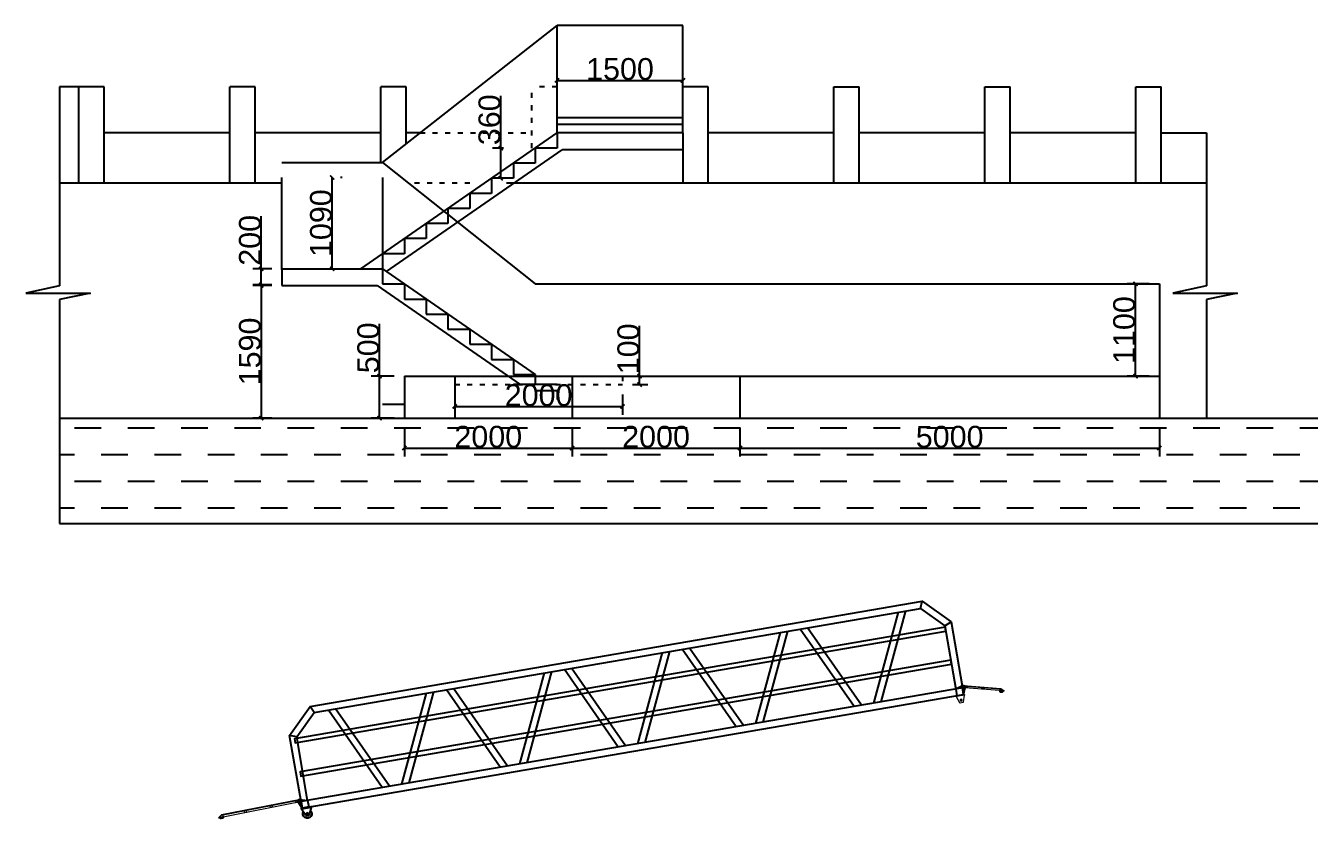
# Model space of a CAD drawing. Header units: millimetres. Extents: x 6131 to 92004, y -14326 to 40283.
# Drawn here: x 62283 to 77584, y 6525 to 15990 of the extents above; entities that cross this region are included whole.
import ezdxf

# ---------------------------------------------------------------- set-up
doc = ezdxf.new("R2010")
doc.units = ezdxf.units.MM
for name, pattern in [('ACAD_ISO03W100', [30, 12, -18]), ('CENTER', [2, 1.25, -0.25, 0.25, -0.25]), ('CENTER2', [28.575, 19.05, -3.175, 3.175, -3.175])]:
    doc.linetypes.add(name, pattern=pattern)
doc.layers.add('图框', color=7, linetype='Continuous', lineweight=13)
doc.layers.add('铝斜撑', color=241, linetype='Continuous', lineweight=9)
doc.layers.add('铝横梁', color=220, linetype='Continuous')
doc.layers.add('铝通', color=4, linetype='Continuous')
doc.styles.get("Standard").update_dxf_attribs({"font": 'arial.ttf'})
doc.dimstyles.new('ISO-25', dxfattribs={"dimtxt": 260, "dimasz": 50, "dimexe": 100, "dimexo": 120, "dimtad": 1, "dimdec": 1, "dimtxsty": 'Standard', "dimblk": 'ARCHTICK', "dimcen": 2.5, "dimclrd": 3, "dimclre": 3, "dimadec": 0, "dimazin": 0, "dimtfac": 1, "dimtdec": 1, "dimtmove": 0, "dimatfit": 3, "dimfxl": 1, "dimarcsym": 0})

# ---------------------------------------------------------------- blocks, each defined once
blk = doc.blocks.new('_ArchTick')
at = {"color": 0, "linetype": 'ByBlock', "const_width": 0.4}
blk.add_lwpolyline([(-0.5, -0.5), (0.5, 0.5)], dxfattribs=at)
blk = doc.blocks.new('*D60')
at = {"color": 3, "lineweight": -2, "transparency": 16777216}
for p, q in [((66500, 11810), (66500, 12435)), ((66677, 11810), (66400, 11810)), ((66500, 11310), (66500, 11810)), ((66677, 11310), (66400, 11310))]:
    blk.add_line(p, q, dxfattribs=at)
at = {"layer": 'Defpoints', "color": 0, "transparency": 16777216}
for p in [(66500, 11810), (66797, 11810), (66797, 11310)]:
    blk.add_point(p, dxfattribs=at)
at = {"color": 3, "lineweight": -2, "transparency": 16777216, "xscale": 50, "yscale": 50, "zscale": 50}
for p, rotation in [((66500, 11810), 90), ((66500, 11310), 270)]:
    blk.add_blockref('_ArchTick', p, dxfattribs=dict(at, rotation=rotation))
at = {"color": 0, "transparency": 16777216, "insert": (66367, 12148), "char_height": 260, "attachment_point": 5, "rotation": 90}
blk.add_mtext('500', dxfattribs=at)
blk = doc.blocks.new('*D61')
at = {"color": 3, "lineweight": -2, "transparency": 16777216}
for p, q in [((66797, 11190), (66797, 10853)), ((68797, 11190), (68797, 10853)), ((66797, 10953), (68797, 10953))]:
    blk.add_line(p, q, dxfattribs=at)
at = {"layer": 'Defpoints', "color": 0, "transparency": 16777216}
for p in [(66797, 11310), (68797, 11310), (68797, 10953)]:
    blk.add_point(p, dxfattribs=at)
at = {"color": 3, "lineweight": -2, "transparency": 16777216, "xscale": 50, "yscale": 50, "zscale": 50, "rotation": 180}
blk.add_blockref('_ArchTick', (66797, 10953), dxfattribs=at)
at = {"color": 3, "lineweight": -2, "transparency": 16777216, "xscale": 50, "yscale": 50, "zscale": 50}
blk.add_blockref('_ArchTick', (68797, 10953), dxfattribs=at)
at = {"color": 0, "transparency": 16777216, "insert": (67797, 11086), "char_height": 260, "attachment_point": 5}
blk.add_mtext('2000', dxfattribs=at)
blk = doc.blocks.new('*D62')
at = {"color": 3, "lineweight": -2, "transparency": 16777216}
for p, q in [((68797, 11190), (68797, 10853)), ((70797, 11190), (70797, 10853)), ((68797, 10953), (70797, 10953))]:
    blk.add_line(p, q, dxfattribs=at)
at = {"layer": 'Defpoints', "color": 0, "transparency": 16777216}
for p in [(68797, 11310), (70797, 11310), (70797, 10953)]:
    blk.add_point(p, dxfattribs=at)
at = {"color": 3, "lineweight": -2, "transparency": 16777216, "xscale": 50, "yscale": 50, "zscale": 50, "rotation": 180}
blk.add_blockref('_ArchTick', (68797, 10953), dxfattribs=at)
at = {"color": 3, "lineweight": -2, "transparency": 16777216, "xscale": 50, "yscale": 50, "zscale": 50}
blk.add_blockref('_ArchTick', (70797, 10953), dxfattribs=at)
at = {"color": 0, "transparency": 16777216, "insert": (69797, 11086), "char_height": 260, "attachment_point": 5}
blk.add_mtext('2000', dxfattribs=at)
blk = doc.blocks.new('*D63')
at = {"color": 3, "lineweight": -2, "transparency": 16777216}
for p, q in [((70797, 11190), (70797, 10853)), ((75797, 11190), (75797, 10853)), ((70797, 10953), (75797, 10953))]:
    blk.add_line(p, q, dxfattribs=at)
at = {"layer": 'Defpoints', "color": 0, "transparency": 16777216}
for p in [(70797, 11310), (75797, 11310), (75797, 10953)]:
    blk.add_point(p, dxfattribs=at)
at = {"color": 3, "lineweight": -2, "transparency": 16777216, "xscale": 50, "yscale": 50, "zscale": 50, "rotation": 180}
blk.add_blockref('_ArchTick', (70797, 10953), dxfattribs=at)
at = {"color": 3, "lineweight": -2, "transparency": 16777216, "xscale": 50, "yscale": 50, "zscale": 50}
blk.add_blockref('_ArchTick', (75797, 10953), dxfattribs=at)
at = {"color": 0, "transparency": 16777216, "insert": (73297, 11086), "char_height": 260, "attachment_point": 5}
blk.add_mtext('5000', dxfattribs=at)
blk = doc.blocks.new('*D64')
at = {"color": 3, "lineweight": -2, "transparency": 16777216}
for p, q in [((69601, 11810), (69601, 12411)), ((69517, 11810), (69701, 11810)), ((69601, 11710), (69601, 11810)), ((69517, 11710), (69701, 11710))]:
    blk.add_line(p, q, dxfattribs=at)
at = {"layer": 'Defpoints', "color": 0, "transparency": 16777216}
for p in [(69397, 11810), (69601, 11810), (69397, 11710)]:
    blk.add_point(p, dxfattribs=at)
at = {"color": 3, "lineweight": -2, "transparency": 16777216, "xscale": 50, "yscale": 50, "zscale": 50}
for p, rotation in [((69601, 11810), 90), ((69601, 11710), 270)]:
    blk.add_blockref('_ArchTick', p, dxfattribs=dict(at, rotation=rotation))
at = {"color": 0, "transparency": 16777216, "insert": (69468, 12136), "char_height": 260, "attachment_point": 5, "rotation": 90}
blk.add_mtext('100', dxfattribs=at)
blk = doc.blocks.new('*D65')
at = {"color": 3, "lineweight": -2, "transparency": 16777216}
for p, q in [((67397, 11590), (67397, 11349)), ((69397, 11590), (69397, 11349)), ((67397, 11449), (69397, 11449))]:
    blk.add_line(p, q, dxfattribs=at)
at = {"layer": 'Defpoints', "color": 0, "transparency": 16777216}
for p in [(67397, 11710), (69397, 11710), (69397, 11449)]:
    blk.add_point(p, dxfattribs=at)
at = {"color": 3, "lineweight": -2, "transparency": 16777216, "xscale": 50, "yscale": 50, "zscale": 50, "rotation": 180}
blk.add_blockref('_ArchTick', (67397, 11449), dxfattribs=at)
at = {"color": 3, "lineweight": -2, "transparency": 16777216, "xscale": 50, "yscale": 50, "zscale": 50}
blk.add_blockref('_ArchTick', (69397, 11449), dxfattribs=at)
at = {"color": 0, "transparency": 16777216, "insert": (68397, 11582), "char_height": 260, "attachment_point": 5}
blk.add_mtext('2000', dxfattribs=at)
blk = doc.blocks.new('*D66')
at = {"color": 3, "lineweight": -2, "transparency": 16777216}
for p, q in [((75677, 12910), (75412, 12910)), ((75512, 11810), (75512, 12910)), ((75677, 11810), (75412, 11810))]:
    blk.add_line(p, q, dxfattribs=at)
at = {"layer": 'Defpoints', "color": 0, "transparency": 16777216}
for p in [(75512, 12910), (75797, 12910), (75797, 11810)]:
    blk.add_point(p, dxfattribs=at)
at = {"color": 3, "lineweight": -2, "transparency": 16777216, "xscale": 50, "yscale": 50, "zscale": 50}
for p, rotation in [((75512, 12910), 90), ((75512, 11810), 270)]:
    blk.add_blockref('_ArchTick', p, dxfattribs=dict(at, rotation=rotation))
at = {"color": 0, "transparency": 16777216, "insert": (75378, 12360), "char_height": 260, "attachment_point": 5, "rotation": 90}
blk.add_mtext('1100', dxfattribs=at)
blk = doc.blocks.new('*D67')
at = {"color": 3, "lineweight": -2, "transparency": 16777216}
for p, q in [((68617, 15380), (68617, 15438)), ((68617, 15338), (70117, 15338)), ((70117, 15380), (70117, 15438))]:
    blk.add_line(p, q, dxfattribs=at)
at = {"layer": 'Defpoints', "color": 0, "transparency": 16777216}
for p in [(70117, 15338), (68617, 15260), (70117, 15260)]:
    blk.add_point(p, dxfattribs=at)
at = {"color": 3, "lineweight": -2, "transparency": 16777216, "xscale": 50, "yscale": 50, "zscale": 50, "rotation": 180}
blk.add_blockref('_ArchTick', (68617, 15338), dxfattribs=at)
at = {"color": 3, "lineweight": -2, "transparency": 16777216, "xscale": 50, "yscale": 50, "zscale": 50}
blk.add_blockref('_ArchTick', (70117, 15338), dxfattribs=at)
at = {"color": 0, "transparency": 16777216, "insert": (69367, 15472), "char_height": 260, "attachment_point": 5}
blk.add_mtext('1500', dxfattribs=at)
blk = doc.blocks.new('*D59')
at = {"color": 3, "lineweight": -2, "transparency": 16777216}
for p, q in [((65217, 12900), (64990, 12900)), ((65090, 12900), (65090, 11310)), ((65217, 11310), (64990, 11310))]:
    blk.add_line(p, q, dxfattribs=at)
at = {"layer": 'Defpoints', "color": 0, "transparency": 16777216}
for p in [(65337, 12900), (65090, 11310), (65337, 11310)]:
    blk.add_point(p, dxfattribs=at)
at = {"color": 3, "lineweight": -2, "transparency": 16777216, "xscale": 50, "yscale": 50, "zscale": 50}
for p, rotation in [((65090, 12900), 90), ((65090, 11310), 270)]:
    blk.add_blockref('_ArchTick', p, dxfattribs=dict(at, rotation=rotation))
at = {"color": 0, "transparency": 16777216, "insert": (64957, 12105), "char_height": 260, "attachment_point": 5, "rotation": 90}
blk.add_mtext('1590', dxfattribs=at)
blk = doc.blocks.new('*D68')
at = {"color": 3, "lineweight": -2, "transparency": 16777216}
for p, q in [((65090, 13090), (65090, 13720)), ((65217, 13090), (64990, 13090)), ((65090, 12890), (65090, 13090)), ((65217, 12890), (64990, 12890))]:
    blk.add_line(p, q, dxfattribs=at)
at = {"layer": 'Defpoints', "color": 0, "transparency": 16777216}
for p in [(65090, 13090), (65337, 13090), (65337, 12890)]:
    blk.add_point(p, dxfattribs=at)
at = {"color": 3, "lineweight": -2, "transparency": 16777216, "xscale": 50, "yscale": 50, "zscale": 50}
for p, rotation in [((65090, 13090), 90), ((65090, 12890), 270)]:
    blk.add_blockref('_ArchTick', p, dxfattribs=dict(at, rotation=rotation))
at = {"color": 0, "transparency": 16777216, "insert": (64957, 13430), "char_height": 260, "attachment_point": 5, "rotation": 90}
blk.add_mtext('200', dxfattribs=at)
blk = doc.blocks.new('*D69')
at = {"color": 3, "lineweight": -2, "transparency": 16777216}
for p, q in [((65937, 13090), (65937, 14180)), ((66057, 14180), (66037, 14180)), ((65817, 13090), (65837, 13090))]:
    blk.add_line(p, q, dxfattribs=at)
at = {"layer": 'Defpoints', "color": 0, "transparency": 16777216}
for p in [(65937, 14180), (65937, 14180), (65937, 13090)]:
    blk.add_point(p, dxfattribs=at)
at = {"color": 3, "lineweight": -2, "transparency": 16777216, "xscale": 50, "yscale": 50, "zscale": 50}
for p, rotation in [((65937, 14180), 90), ((65937, 13090), 270)]:
    blk.add_blockref('_ArchTick', p, dxfattribs=dict(at, rotation=rotation))
at = {"color": 0, "transparency": 16777216, "insert": (65804, 13635), "char_height": 260, "attachment_point": 5, "rotation": 90}
blk.add_mtext('1090', dxfattribs=at)
blk = doc.blocks.new('*D70')
at = {"color": 3, "lineweight": -2, "transparency": 16777216}
for p, q in [((67946, 14530), (67946, 15155)), ((67977, 14530), (67846, 14530)), ((67946, 14170), (67946, 14530)), ((67977, 14170), (67846, 14170))]:
    blk.add_line(p, q, dxfattribs=at)
at = {"layer": 'Defpoints', "color": 0, "transparency": 16777216}
for p in [(67946, 14530), (68097, 14530), (68097, 14170)]:
    blk.add_point(p, dxfattribs=at)
at = {"color": 3, "lineweight": -2, "transparency": 16777216, "xscale": 50, "yscale": 50, "zscale": 50}
for p, rotation in [((67946, 14530), 90), ((67946, 14170), 270)]:
    blk.add_blockref('_ArchTick', p, dxfattribs=dict(at, rotation=rotation))
at = {"color": 0, "transparency": 16777216, "insert": (67812, 14868), "char_height": 260, "attachment_point": 5, "rotation": 90}
blk.add_mtext('360', dxfattribs=at)
blk = doc.blocks.new('GW-R')
at = {"color": 3, "linetype": 'CENTER2'}
for p, q in [((8398, 1960), (8368, 1960)), ((8383, 1945), (8383, 1975))]:
    blk.add_line(p, q, dxfattribs=at)
at = {"color": 1, "linetype": 'CENTER', "ltscale": 0.52}
for p, q in [((8369, 1960), (8397, 1960)), ((8383, 1974), (8383, 1946))]:
    blk.add_line(p, q, dxfattribs=at)
blk.add_lwpolyline([(8443, 2035), (8323, 2035), (8323, 2025), (8443, 2025)], close=True)
at = {"color": 0}
for points in [[(8360, 1942), (8323, 2025)], [(8406, 1942), (8443, 2025)]]:
    blk.add_lwpolyline(points, dxfattribs=at)
blk.add_lwpolyline([(8406, 1942, -0.317501), (8397, 1935), (8370, 1935, -0.317501), (8360, 1942)], format="xyb")
blk.add_circle((8383, 1960), 9)
blk.add_circle((8383, 1960), 9)
blk.add_arc((8383, 1960), 55, 144.9944, 35.0056)
blk = doc.blocks.new('A$C1CD0366B')
at = {"color": 1, "linetype": 'CENTER', "ltscale": 0.52}
for p, q in [((46, 50), (74, 50)), ((60, 36), (60, 64))]:
    blk.add_line(p, q, dxfattribs=at)
blk.add_lwpolyline([(0, 100), (0, 0), (10, 0), (10, 100)], close=True)
blk.add_lwpolyline([(10, 100), (87, 74, -0.315452), (90, 69), (90, 31, -0.315452), (87, 26), (10, 0)], format="xyb")
blk.add_circle((60, 50), 11)
blk = doc.blocks.new('*U74')
at = {"layer": '铝横梁'}
for points in [[(-163, -510), (-638, 510)], [(-75, -510), (-550, 510)], [(75, -510), (550, 510)], [(163, -510), (638, 510)]]:
    blk.add_lwpolyline(points, dxfattribs=at)
blk = doc.blocks.new('*U75')
at = {"color": 0, "linetype": 'ByBlock', "lineweight": -2, "transparency": 16777216}
for p in [(0, 0), (1427, 0), (2854, 0), (4281, 0), (5708, 0)]:
    blk.add_blockref('*U74', p, dxfattribs=at)
blk = doc.blocks.new('GW')
at = {"color": 3}
for points in [[(1209734, 2417378), (1209734, 2418178), (1209434, 2418478), (1202034, 2418478), (1201734, 2418178), (1201734, 2417378)], [(1209654, 2417378), (1209654, 2418145), (1209401, 2418398), (1202067, 2418398), (1201814, 2418145), (1201814, 2417378)], [(1202067, 2418398), (1202034, 2418478)], [(1209401, 2418398), (1209434, 2418478)], [(1201814, 2418145), (1201734, 2418178)], [(1209654, 2418145), (1209734, 2418178)]]:
    blk.add_lwpolyline(points, dxfattribs=at)
for points in [[(1201814, 2418128), (1209686, 2418128), (1209686, 2418078), (1201814, 2418078)], [(1201814, 2417728), (1209686, 2417728), (1209686, 2417678), (1201814, 2417678)]]:
    blk.add_lwpolyline(points, close=True)
blk.add_lwpolyline([(1201734, 2417378), (1209734, 2417378), (1209734, 2417298), (1201734, 2417298)], close=True, dxfattribs=at)
at = {"layer": '铝通'}
for points in [[(1201722, 2417404), (1201814, 2417378), (1201814, 2417298), (1201734, 2417298), (1201702, 2417379)], [(1209747, 2417404), (1209654, 2417378), (1209654, 2417298), (1209734, 2417298), (1209767, 2417379)]]:
    blk.add_lwpolyline(points, dxfattribs=at)
for points in [[(1201734, 2417378), (1201734, 2417322), (1201724, 2417322), (1201714, 2417378)], [(1209734, 2417378), (1209734, 2417322), (1209744, 2417322), (1209754, 2417378)]]:
    blk.add_lwpolyline(points, close=True, dxfattribs=at)
for centre in [(1201716, 2417388), (1209753, 2417388)]:
    blk.add_circle(centre, 7, dxfattribs=at)
for centre, start, end in [((1201716, 2417388), 69.0024, 213.7395), ((1209753, 2417388), 326.2605, 110.9976)]:
    blk.add_arc(centre, 17, start, end, dxfattribs=at)
for name, p in [('*U75', (1202882, 2417888)), ('GW-R', (1201301, 2415263))]:
    blk.add_blockref(name, p)
at = {"layer": '图框', "rotation": 270.000000000001}
blk.add_blockref('A$C1CD0366B', (1201724, 2417298), dxfattribs=at)
blk = doc.blocks.new('A$C32F71815')
at = {"layer": '铝斜撑', "linetype": 'Continuous'}
for p, q in [((3, 20), (0, 20)), ((0, 20), (0, 0)), ((40, 0), (0, 0)), ((3, 20), (3, 3)), ((40, 3), (3, 3)), ((40, 0), (40, 3))]:
    blk.add_line(p, q, dxfattribs=at)
blk = doc.blocks.new('A$C42B83C84')
at = {"layer": '图框', "lineweight": 0}
h = blk.add_hatch(dxfattribs=at)
h.set_pattern_fill('ANSI31', color=256, scale=0.5, style=0)
h.set_pattern_definition([(45, (82514.4754, -36464.1272), (-1.122532015, 1.122532015), [])])
edge = h.paths.add_edge_path(flags=17)
edge.add_arc((15, 30), 6.5, 0, 360)
edge = h.paths.add_edge_path()
edge.add_arc((15, 30), 10, 0, 360)
for p, q in [((0, 25), (0, 45)), ((0, 45), (458, 45)), ((5, 25), (0, 25)), ((5, 40), (5, 25)), ((457, 40), (5, 40)), ((457, 40), (497, 15)), ((458, 45), (500, 19)), ((462, 7), (462, 23)), ((467, 7), (467, 23)), ((497, 15), (500, 19))]:
    blk.add_line(p, q, dxfattribs=at)
for points in [[(29, 20), (29, 40), (444, 40), (444, 20)], [(59, 40), (59, 20), (29, 20), (29, 40)], [(259, 40), (259, 20), (229, 20), (229, 40)]]:
    blk.add_lwpolyline(points, close=True, dxfattribs=at)
blk.add_lwpolyline([(444, 20), (444, 10, 0.414214), (454, 0), (474, 0, 0.414214), (484, 10), (484, 20)], format="xyb", dxfattribs=at)
blk.add_lwpolyline([(458, 0), (458, 7), (470, 7), (470, 0)], dxfattribs=at)
for radius in [10, 6.5]:
    blk.add_circle((15, 30), radius, dxfattribs=at)
blk.add_blockref('A$C32F71815', (444, 20), dxfattribs=at)
blk = doc.blocks.new('tb')
at = {"lineweight": 0}
h = blk.add_hatch(dxfattribs=at)
h.set_pattern_fill('ANSI31', color=256, scale=0.125, style=0)
h.set_pattern_definition([(45, (-488846.90197, 126237.06756), (-0.2806330038, 0.28063300377), [])])
edge = h.paths.add_edge_path(flags=17)
edge.add_arc((0, 0), 6.5, 0, 360)
edge = h.paths.add_edge_path()
edge.add_arc((0, 0), 10, 0, 360)
for p, q in [((-15, -5), (-15, 15)), ((-15, 15), (943, 15)), ((-10, 10), (-10, -5)), ((942, 10), (-10, 10)), ((942, 10), (982, -16)), ((943, 15), (985, -12)), ((-10, -5), (-15, -5)), ((927, -10), (927, -20)), ((937, -30), (957, -30)), ((941, -23), (953, -23)), ((941, -30), (941, -23)), ((945, -23), (945, -7)), ((950, -23), (950, -7)), ((953, -30), (953, -23)), ((967, -10), (967, -20)), ((982, -16), (985, -12))]:
    blk.add_line(p, q, dxfattribs=at)
for points in [[(14, -10), (14, 10), (927, 10), (927, -10)], [(44, 10), (44, -10), (14, -10), (14, 10)], [(356, 10), (356, -10), (326, -10), (326, 10)], [(668, 10), (668, -10), (638, -10), (638, 10)]]:
    blk.add_lwpolyline(points, close=True, dxfattribs=at)
for radius in [10, 6.5]:
    blk.add_circle((0, 0), radius, dxfattribs=at)
for centre, start, end in [((937, -20), 180, 270), ((957, -20), 270, 0)]:
    blk.add_arc(centre, 10, start, end, dxfattribs=at)
blk.add_blockref('A$C32F71815', (927, -10), dxfattribs=at)

msp = doc.modelspace()

# ---------------------------------------------------------------- hatches: boundary and pattern name
h = msp.add_hatch()
h.set_pattern_fill('DASH', color=146, scale=100)
h.set_pattern_definition([(0, (0, -12302.88), (317.5, 317.5), [317.5, -317.5])])
h.paths.add_polyline_path([(62684.41, 11310.45), (62684.41, 10051.96), (88203.88, 10051.96), (88203.88, 11310.45)])

# ---------------------------------------------------------------- linework, layer by layer
at = {"color": 252}
for p, q in [((66536.94, 14360.45), (68616.94, 15990.45)), ((70116.94, 15990.45), (68616.94, 15990.45)), ((68616.94, 14710.45), (68616.94, 15990.45)), ((70116.94, 14710.45), (70116.94, 15990.45)), ((62684.41, 15260.45), (62684.41, 12885.94)), ((70116.94, 14810.45), (68616.94, 14810.45)), ((76356.94, 14710.45), (76356.94, 12885.94)), ((65336.94, 14360.45), (66536.94, 14360.45)), ((66536.94, 14360.45), (68356.94, 12910.45)), ((65336.94, 13080.45), (65336.94, 14180.45)), ((66536.94, 14180.45), (66536.94, 13080.45)), ((62684.41, 12885.94), (62282.84, 12798.79)), ((68356.94, 12910.45), (75796.94, 12910.45)), ((75796.94, 12910.45), (75796.94, 11810.45)), ((76356.94, 12885.94), (75955.38, 12798.79)), ((62282.84, 12798.79), (63056.3, 12798.79)), ((63056.3, 12798.79), (62684.41, 12725.09)), ((62684.41, 12725.09), (62684.41, 10051.96)), ((75955.38, 12798.79), (76728.83, 12798.79)), ((76728.83, 12798.79), (76356.94, 12725.09)), ((76356.94, 12725.09), (76356.94, 11310.45)), ((68356.94, 11830.45), (68356.94, 11710.45))]:
    msp.add_line(p, q, dxfattribs=at)
for p, q in [((63216.94, 15260.45), (62684.41, 15260.45)), ((62916.94, 14110.45), (62916.94, 15260.45)), ((63216.94, 14110.45), (63216.94, 15260.45)), ((65016.94, 15260.45), (64716.94, 15260.45)), ((64716.94, 14110.45), (64716.94, 15260.45)), ((65016.94, 14110.45), (65016.94, 15260.45)), ((66816.94, 15260.45), (66516.94, 15260.45)), ((66516.94, 14360.45), (66516.94, 15260.45)), ((66816.94, 14579.87), (66816.94, 15260.45)), ((70416.94, 15260.45), (70116.94, 15260.45)), ((70416.94, 14110.45), (70416.94, 15260.45)), ((71916.94, 14110.45), (71916.94, 15260.45)), ((71916.94, 15260.45), (72216.94, 15260.45)), ((72216.94, 14110.45), (72216.94, 15260.45)), ((73716.94, 14110.45), (73716.94, 15260.45)), ((73716.94, 15260.45), (74016.94, 15260.45)), ((74016.94, 14110.45), (74016.94, 15260.45)), ((75516.94, 14110.45), (75516.94, 15260.45)), ((75516.94, 15260.45), (75816.94, 15260.45)), ((75816.94, 14110.45), (75816.94, 15260.45)), ((64716.94, 14710.45), (63216.94, 14710.45)), ((66516.94, 14710.45), (65016.94, 14710.45)), ((66276.94, 13090.45), (68616.94, 14710.45)), ((66983.56, 14710.45), (66816.94, 14710.45)), ((70116.94, 14710.45), (68616.94, 14710.45)), ((68616.94, 14710.45), (68616.94, 14530.45)), ((70116.94, 14710.45), (70116.94, 14110.45)), ((71916.94, 14710.45), (70416.94, 14710.45)), ((73716.94, 14710.45), (72216.94, 14710.45)), ((75516.94, 14710.45), (74016.94, 14710.45)), ((75816.94, 14710.45), (76356.94, 14710.45)), ((66582.62, 13058.82), (68679.41, 14510.45)), ((68616.94, 14530.45), (68356.94, 14530.45)), ((68356.94, 14530.45), (68356.94, 14350.45)), ((70116.94, 14510.45), (68679.41, 14510.45)), ((68356.94, 14350.45), (68096.94, 14350.45)), ((68096.94, 14350.45), (68096.94, 14170.45)), ((65336.94, 14110.45), (62684.41, 14110.45)), ((68096.94, 14170.45), (67836.94, 14170.45)), ((67836.94, 14170.45), (67836.94, 13990.45)), ((76356.94, 14110.45), (68015.59, 14110.45)), ((67836.94, 13990.45), (67576.94, 13990.45)), ((67576.94, 13990.45), (67576.94, 13810.45)), ((67576.94, 13810.45), (67316.94, 13810.45)), ((67316.94, 13810.45), (67316.94, 13630.45)), ((67316.94, 13630.45), (67056.94, 13630.45)), ((67056.94, 13630.45), (67056.94, 13450.45)), ((67056.94, 13450.45), (66796.94, 13450.45)), ((66796.94, 13450.45), (66796.94, 13270.45)), ((66796.94, 13270.45), (66536.94, 13270.45)), ((65336.94, 13090.45), (66536.94, 13090.45)), ((65336.94, 13090.45), (65336.94, 12890.45)), ((66536.94, 13090.45), (68356.94, 11830.45)), ((66536.94, 13090.45), (66536.94, 12910.45)), ((65336.94, 12890.45), (66474.46, 12890.45)), ((66474.46, 12890.45), (68178.91, 11710.45)), ((66536.94, 12910.45), (66796.94, 12910.45)), ((66796.94, 12910.45), (66796.94, 12730.45)), ((66796.94, 12730.45), (67056.94, 12730.45)), ((67056.94, 12730.45), (67056.94, 12550.45)), ((67056.94, 12550.45), (67316.94, 12550.45)), ((67316.94, 12550.45), (67316.94, 12370.45)), ((67316.94, 12370.45), (67576.94, 12370.45)), ((67576.94, 12370.45), (67576.94, 12190.45)), ((67576.94, 12190.45), (67836.94, 12190.45)), ((67836.94, 12190.45), (67836.94, 12010.45)), ((67836.94, 12010.45), (68096.94, 12010.45)), ((68096.94, 12010.45), (68096.94, 11830.45)), ((68096.94, 11830.45), (68356.94, 11830.45)), ((68356.94, 11820.45), (68356.94, 11820.45)), ((68616.94, 11710.45), (68096.94, 11710.45)), ((68356.94, 11640.45), (68616.94, 11640.45)), ((68616.94, 11640.45), (68616.94, 11530.45)), ((66796.94, 11470.45), (66536.94, 11470.45)), ((66796.94, 11470.45), (66536.94, 11470.45)), ((62684.41, 11310.45), (88203.88, 11310.45)), ((62684.41, 10051.96), (88203.88, 10051.96))]:
    msp.add_line(p, q)
at = {"color": 252, "linetype": 'ACAD_ISO03W100', "ltscale": 5}
for p, q in [((68616.94, 15260.45), (68316.94, 15260.45)), ((68316.94, 14530.45), (68316.94, 15260.45)), ((66983.56, 14710.45), (68316.94, 14710.45)), ((67576.94, 14110.45), (66850.73, 14110.45)), ((67396.94, 11810.45), (67396.94, 11710.45)), ((69396.94, 11810.45), (69396.94, 11710.45)), ((67396.94, 11710.45), (69396.94, 11710.45))]:
    msp.add_line(p, q, dxfattribs=at)
at = {"color": 36}
for p, q in [((70116.94, 14890.45), (68616.94, 14890.45)), ((66796.94, 11810.45), (75796.94, 11810.45)), ((66796.94, 11810.45), (66796.94, 11310.45)), ((67396.94, 11810.45), (67396.94, 11310.45)), ((68796.94, 11810.45), (68796.94, 11310.45)), ((70796.94, 11810.45), (70796.94, 11310.45)), ((75796.94, 11810.45), (75796.94, 11310.45))]:
    msp.add_line(p, q, dxfattribs=at)

# ---------------------------------------------------------------- block references
at = {"xscale": -1}
for name, p, rotation in [('GW', (1667088.71, -2170943.43), 9.746872742625188), ('tb', (65545.03, 6744.67), 11.07546099757289)]:
    msp.add_blockref(name, p, dxfattribs=dict(at, rotation=rotation))
at = {"layer": '图框', "lineweight": 0, "rotation": 355.5589868011131}
msp.add_blockref('A$C42B83C84', (73448.34, 8076.48), dxfattribs=at)

# ---------------------------------------------------------------- dimensions: what is measured, and where the dimension line sits
for base, p1, p2, picture, middle in [((70116.94, 15338.16), (68616.94, 15260.45), (70116.94, 15260.45), '*D67', (69366.94, 15471.53)), ((69396.94, 11448.59), (67396.94, 11710.45), (69396.94, 11710.45), '*D65', (68396.94, 11581.97)), ((68796.94, 10952.87), (66796.94, 11310.45), (68796.94, 11310.45), '*D61', (67796.94, 11086.25)), ((70796.94, 10952.87), (68796.94, 11310.45), (70796.94, 11310.45), '*D62', (69796.94, 11086.25)), ((75796.94, 10952.87), (70796.94, 11310.45), (75796.94, 11310.45), '*D63', (73296.94, 11086.25))]:
    dim = msp.add_linear_dim(base=base, p1=p1, p2=p2, dimstyle='ISO-25')
    dim.commit()
    dim.dimension.update_dxf_attribs({"geometry": picture, "text_midpoint": middle})
for base, p1, p2, picture, middle in [((67945.57, 14530.45), (68096.94, 14170.45), (68096.94, 14530.45), '*D70', (67812.11, 14867.76)), ((65936.94, 14180.45), (65936.94, 13090.45), (65936.94, 14180.45), '*D69', (65803.56, 13635.45)), ((65090.27, 13090.45), (65336.94, 12890.45), (65336.94, 13090.45), '*D68', (64956.89, 13430.07)), ((65090.27, 11310.45), (65336.94, 12900.45), (65336.94, 11310.45), '*D59', (64956.89, 12105.45)), ((75511.77, 12910.45), (75796.94, 11810.45), (75796.94, 12910.45), '*D66', (75378.4, 12360.45)), ((66500.11, 11810.45), (66796.94, 11310.45), (66796.94, 11810.45), '*D60', (66366.73, 12147.85)), ((69600.9, 11810.45), (69396.94, 11710.45), (69396.94, 11810.45), '*D64', (69467.52, 12135.61))]:
    dim = msp.add_linear_dim(base=base, p1=p1, p2=p2, angle=90, dimstyle='ISO-25')
    dim.commit()
    dim.dimension.update_dxf_attribs({"geometry": picture, "text_midpoint": middle})

doc.saveas('drawing.dxf')
